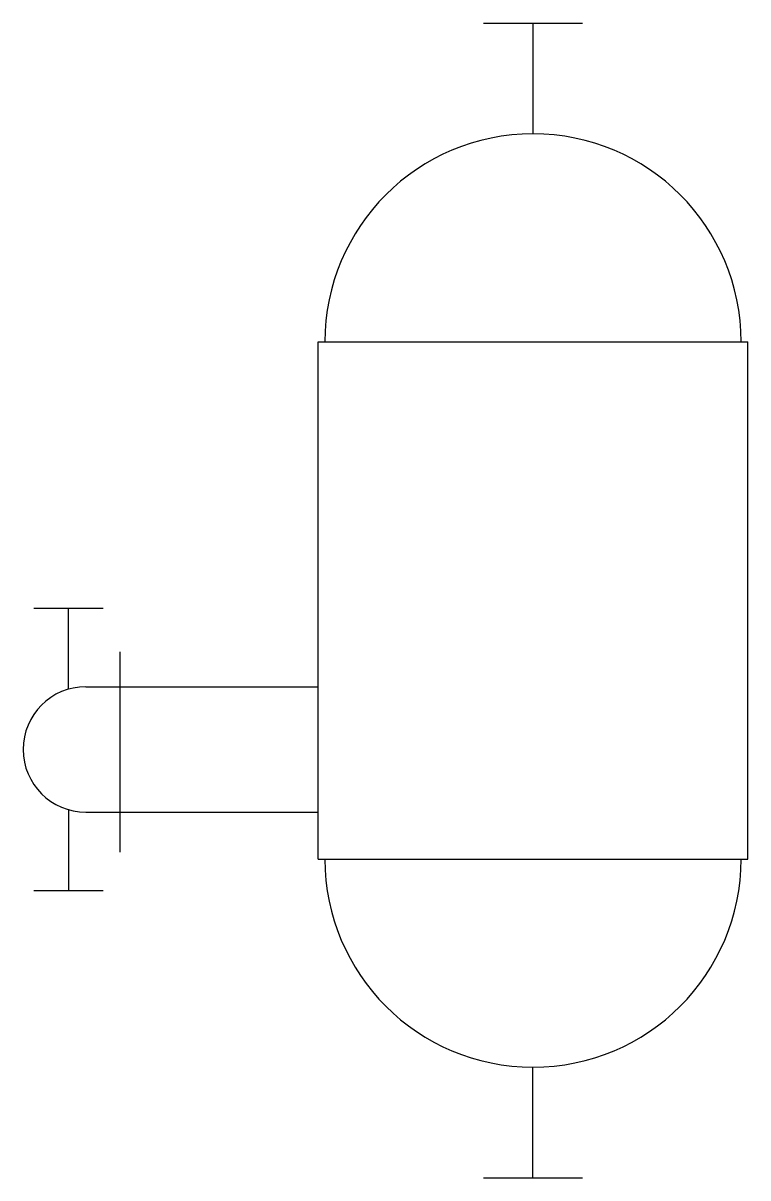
# Model space of a CAD drawing. Header units: metres. Extents: x 87696 to 88435, y -140492 to -139313.
import ezdxf

# ---------------------------------------------------------------- set-up
doc = ezdxf.new("R2010")
doc.units = ezdxf.units.M
doc.layers.add('DET1', color=1, linetype='Continuous')

msp = doc.modelspace()

# ---------------------------------------------------------------- linework, layer by layer
at = {"layer": 'DET1'}
for p, q in [((88165.48, -139313.06), (88266.62, -139313.06)), ((88216.05, -139313.06), (88216.05, -139426.07)), ((87996.72, -140166.51), (87996.72, -139638.47)), ((87996.72, -139638.47), (88435.38, -139638.47)), ((88435.38, -140166.51), (88435.38, -139638.47)), ((87706.45, -139910.35), (87777.26, -139910.35)), ((87741.86, -139993.05), (87741.86, -139910.35)), ((87794.66, -140159.32), (87794.66, -139954.77)), ((87759.63, -139990.52), (87996.72, -139990.52)), ((87741.86, -140115.97), (87741.86, -140198.67)), ((87759.63, -140118.5), (87996.72, -140118.5)), ((87996.72, -140166.51), (88435.38, -140166.51)), ((87706.45, -140198.67), (87777.26, -140198.67)), ((88216.05, -140491.93), (88216.05, -140378.91)), ((88165.48, -140491.93), (88266.62, -140491.93))]:
    msp.add_line(p, q, dxfattribs=at)
for centre, radius, start, end in [((88216.05, -139638.47), 212.4, 0, 180), ((87759.63, -140054.51), 63.98, 90, 270), ((88216.05, -140166.51), 212.4, 180, 0)]:
    msp.add_arc(centre, radius, start, end, dxfattribs=at)

doc.saveas('drawing.dxf')
